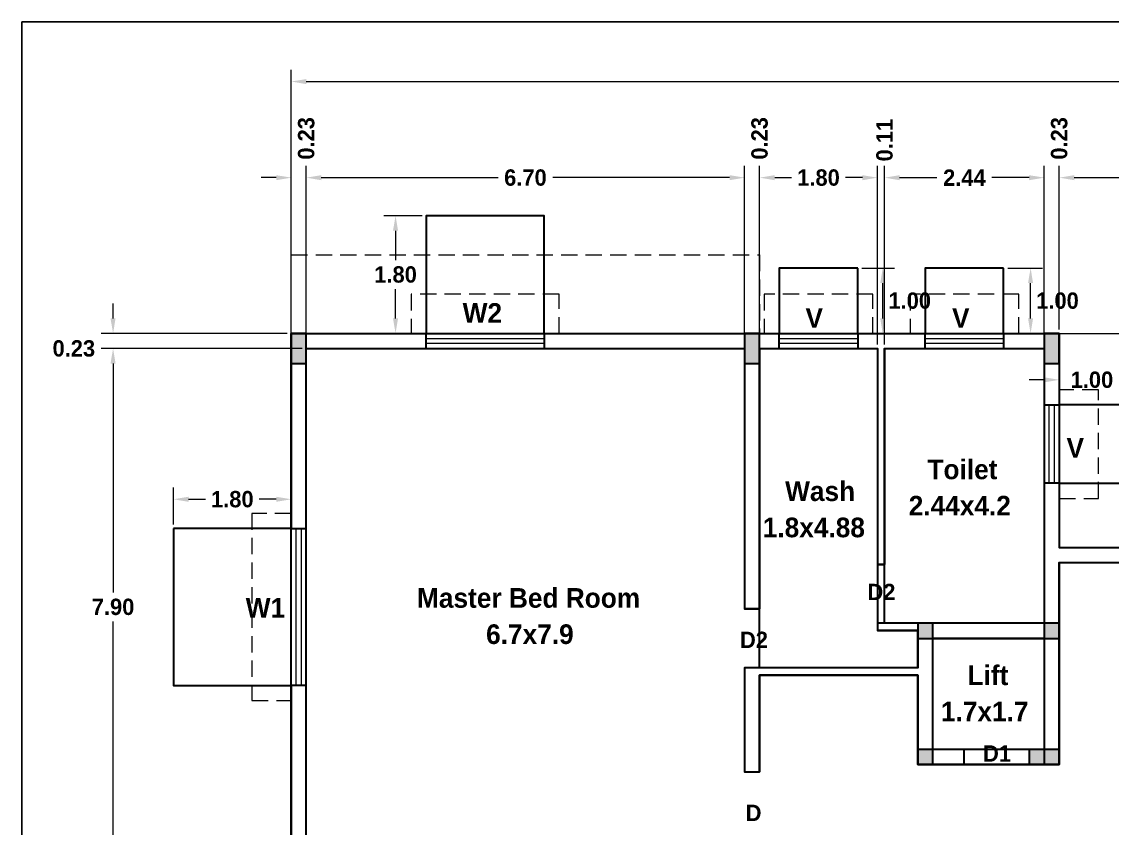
# Model space of a CAD drawing. Header units: metres. Extents: x 596 to 685, y 363 to 505.
# Drawn here: x 601.35 to 618.02, y 456.77 to 469.09 of the extents above; entities that cross this region are included whole.
import ezdxf

# ---------------------------------------------------------------- set-up
doc = ezdxf.new("R2010")
doc.units = ezdxf.units.M
doc.header["$MEASUREMENT"] = 0
doc.linetypes.add('DASHED2', pattern=[0.375, 0.25, -0.125])
for name, color, linetype in [('BLK_1_FLOOR', 63, 'Continuous'), ('BLK_1_FLR_0_ACROOM_1_LIGHT_VENTILATION_1', 1, 'Continuous'), ('BLK_1_FLR_0_ACROOM_1_LIGHT_VENTILATION_2', 1, 'Continuous'), ('BLK_1_FLR_0_BLT_UP_AREA', 1, 'Continuous'), ('BLK_1_FLR_0_CARPET_AREA', 1, 'Continuous'), ('BLK_1_FLR_0_LIFT_1', 30, 'Continuous'), ('BLK_1_FLR_0_ROOF_AREA', 54, 'Continuous'), ('BLK_1_FLR_0_UNITFA_1', 234, 'Continuous'), ('BLK_1_FLR_0_WATER_CLOSET', 3, 'Continuous'), ('BLK_1_FLR_0_WC_BATH', 3, 'Continuous')]:
    doc.layers.add(name, color=color, linetype=linetype)
doc.styles.add('century', font='GOTHICB.TTF')
doc.styles.add('century Bold', font='GOTHICB.TTF', dxfattribs={"height": 9})
doc.dimstyles.get("Standard").update_dxf_attribs({"dimtxt": 0.25, "dimasz": 0.23, "dimexe": 0.18, "dimexo": 0.0625, "dimgap": 0.09, "dimtad": 0, "dimtih": 1, "dimtoh": 1, "dimzin": 0, "dimdsep": 46, "dimtxsty": 'century', "dimcen": 0.09, "dimadec": 0, "dimazin": 0, "dimtfac": 1, "dimtofl": 0, "dimtmove": 0, "dimatfit": 3, "dimfxl": 0, "dimtolj": 1, "dimtzin": 0, "dimlwd": 18, "dimlwe": 5, "dimarcsym": 0})

# ---------------------------------------------------------------- blocks, each defined once
blk = doc.blocks.new('*D36')
at = {"layer": 'BLK_1_FLR_0_ACROOM_1_LIGHT_VENTILATION_1', "color": 0, "lineweight": 5}
for p, q in [((603.671, 461.413), (603.671, 461.977)), ((605.471, 461.413), (605.471, 461.977))]:
    blk.add_line(p, q, dxfattribs=at)
at = {"layer": 'BLK_1_FLR_0_ACROOM_1_LIGHT_VENTILATION_1', "color": 0, "lineweight": 18}
for p, q in [((603.901, 461.797), (604.16, 461.797)), ((605.241, 461.797), (604.982, 461.797))]:
    blk.add_line(p, q, dxfattribs=at)
at = {"layer": 'BLK_1_FLR_0_ACROOM_1_LIGHT_VENTILATION_1', "color": 0, "lineweight": 30}
for points in [[(603.901, 461.835), (603.901, 461.758), (603.671, 461.797)], [(605.241, 461.835), (605.241, 461.758), (605.471, 461.797)]]:
    blk.add_solid(points, dxfattribs=at)
at = {"layer": 'Defpoints', "color": 0, "lineweight": 30}
for p in [(605.471, 461.797), (603.671, 461.351), (605.471, 461.351)]:
    blk.add_point(p, dxfattribs=at)
at = {"layer": 'BLK_1_FLR_0_ACROOM_1_LIGHT_VENTILATION_1', "color": 0, "lineweight": 30, "insert": (604.571, 461.797), "char_height": 0.25, "attachment_point": 5, "style": 'century'}
blk.add_mtext('\\A1;1.80', dxfattribs=at)
blk = doc.blocks.new('*D37')
at = {"layer": 'BLK_1_FLR_0_ACROOM_1_LIGHT_VENTILATION_2', "color": 0, "lineweight": 5}
for p, q in [((607.473, 466.131), (606.886, 466.131)), ((607.473, 464.331), (606.886, 464.331))]:
    blk.add_line(p, q, dxfattribs=at)
at = {"layer": 'BLK_1_FLR_0_ACROOM_1_LIGHT_VENTILATION_2', "color": 0, "lineweight": 18}
for p, q in [((607.066, 465.901), (607.066, 465.452)), ((607.066, 464.561), (607.066, 465.009))]:
    blk.add_line(p, q, dxfattribs=at)
at = {"layer": 'BLK_1_FLR_0_ACROOM_1_LIGHT_VENTILATION_2', "color": 0, "lineweight": 30}
for points in [[(607.027, 465.901), (607.104, 465.901), (607.066, 466.131)], [(607.027, 464.561), (607.104, 464.561), (607.066, 464.331)]]:
    blk.add_solid(points, dxfattribs=at)
at = {"layer": 'Defpoints', "color": 0, "lineweight": 30}
for p in [(607.536, 466.131), (607.066, 464.331), (607.536, 464.331)]:
    blk.add_point(p, dxfattribs=at)
at = {"layer": 'BLK_1_FLR_0_ACROOM_1_LIGHT_VENTILATION_2', "color": 0, "lineweight": 30, "insert": (607.066, 465.231), "char_height": 0.25, "attachment_point": 5, "style": 'century'}
blk.add_mtext('\\A1;1.80', dxfattribs=at)
blk = doc.blocks.new('*D38')
at = {"color": 0, "lineweight": 5}
for p, q in [((614.193, 465.331), (614.693, 465.331)), ((614.193, 464.331), (614.693, 464.331))]:
    blk.add_line(p, q, dxfattribs=at)
at = {"color": 0, "lineweight": 18}
blk.add_line((614.513, 464.561), (614.513, 465.101), dxfattribs=at)
at = {"color": 0, "lineweight": 30}
for points in [[(614.475, 465.101), (614.552, 465.101), (614.513, 465.331)], [(614.475, 464.561), (614.552, 464.561), (614.513, 464.331)]]:
    blk.add_solid(points, dxfattribs=at)
at = {"layer": 'Defpoints', "color": 0, "lineweight": 30}
for p in [(614.131, 465.331), (614.131, 464.331), (614.513, 464.331)]:
    blk.add_point(p, dxfattribs=at)
at = {"color": 0, "lineweight": 30, "insert": (614.925, 464.831), "char_height": 0.25, "attachment_point": 5, "style": 'century'}
blk.add_mtext('\\A1;1.00', dxfattribs=at)
blk = doc.blocks.new('*D39')
at = {"color": 0, "lineweight": 5}
for p, q in [((616.423, 465.331), (616.953, 465.331)), ((616.423, 464.331), (616.953, 464.331))]:
    blk.add_line(p, q, dxfattribs=at)
at = {"color": 0, "lineweight": 18}
blk.add_line((616.773, 464.561), (616.773, 465.101), dxfattribs=at)
at = {"color": 0, "lineweight": 30}
for points in [[(616.734, 465.101), (616.811, 465.101), (616.773, 465.331)], [(616.734, 464.561), (616.811, 464.561), (616.773, 464.331)]]:
    blk.add_solid(points, dxfattribs=at)
at = {"layer": 'Defpoints', "color": 0, "lineweight": 30}
for p in [(616.361, 465.331), (616.361, 464.331), (616.773, 464.331)]:
    blk.add_point(p, dxfattribs=at)
at = {"color": 0, "lineweight": 30, "insert": (617.184, 464.831), "char_height": 0.25, "attachment_point": 5, "style": 'century'}
blk.add_mtext('\\A1;1.00', dxfattribs=at)
blk = doc.blocks.new('*D40')
at = {"color": 0, "lineweight": 5}
for p, q in [((617.211, 463.304), (617.211, 463.802)), ((618.211, 463.304), (618.211, 463.802))]:
    blk.add_line(p, q, dxfattribs=at)
at = {"color": 0, "lineweight": 18}
for p, q in [((616.981, 463.622), (616.751, 463.622)), ((618.441, 463.622), (618.671, 463.622))]:
    blk.add_line(p, q, dxfattribs=at)
at = {"color": 0, "lineweight": 30}
for points in [[(616.981, 463.661), (616.981, 463.584), (617.211, 463.622)], [(618.441, 463.661), (618.441, 463.584), (618.211, 463.622)]]:
    blk.add_solid(points, dxfattribs=at)
at = {"layer": 'Defpoints', "color": 0, "lineweight": 30}
for p in [(618.211, 463.622), (617.211, 463.241), (618.211, 463.241)]:
    blk.add_point(p, dxfattribs=at)
at = {"color": 0, "lineweight": 30, "insert": (617.711, 463.622), "char_height": 0.25, "attachment_point": 5, "style": 'century'}
blk.add_mtext('\\A1;1.00', dxfattribs=at)
blk = doc.blocks.new('*D105')
at = {"color": 0, "lineweight": 5}
for p, q in [((605.471, 464.393), (605.471, 466.892)), ((605.701, 464.393), (605.701, 466.892))]:
    blk.add_line(p, q, dxfattribs=at)
at = {"color": 0, "lineweight": 18}
for p, q in [((605.241, 466.712), (605.011, 466.712)), ((605.931, 466.712), (606.161, 466.712))]:
    blk.add_line(p, q, dxfattribs=at)
at = {"color": 0, "lineweight": 30}
for points in [[(605.241, 466.75), (605.241, 466.673), (605.471, 466.712)], [(605.931, 466.75), (605.931, 466.673), (605.701, 466.712)]]:
    blk.add_solid(points, dxfattribs=at)
at = {"layer": 'Defpoints', "color": 0, "lineweight": 30}
for p in [(605.701, 466.712), (605.471, 464.331), (605.701, 464.331)]:
    blk.add_point(p, dxfattribs=at)
at = {"color": 0, "lineweight": 30, "insert": (605.701, 467.312), "char_height": 0.25, "attachment_point": 5, "rotation": 90, "style": 'century'}
blk.add_mtext('\\A1;0.23', dxfattribs=at)
blk = doc.blocks.new('*D106')
at = {"color": 0, "lineweight": 5}
for p, q in [((605.701, 464.163), (605.701, 466.892)), ((612.401, 464.163), (612.401, 466.892))]:
    blk.add_line(p, q, dxfattribs=at)
at = {"color": 0, "lineweight": 18}
for p, q in [((605.931, 466.712), (608.633, 466.712)), ((612.171, 466.712), (609.469, 466.712))]:
    blk.add_line(p, q, dxfattribs=at)
at = {"color": 0, "lineweight": 30}
for points in [[(605.931, 466.75), (605.931, 466.673), (605.701, 466.712)], [(612.171, 466.75), (612.171, 466.673), (612.401, 466.712)]]:
    blk.add_solid(points, dxfattribs=at)
at = {"layer": 'Defpoints', "color": 0, "lineweight": 30}
for p in [(612.401, 466.712), (605.701, 464.101), (612.401, 464.101)]:
    blk.add_point(p, dxfattribs=at)
at = {"color": 0, "lineweight": 30, "insert": (609.051, 466.712), "char_height": 0.25, "attachment_point": 5, "style": 'century'}
blk.add_mtext('\\A1;6.70', dxfattribs=at)
blk = doc.blocks.new('*D107')
at = {"color": 0, "lineweight": 5}
for p, q in [((612.401, 464.393), (612.401, 466.892)), ((612.631, 464.393), (612.631, 466.892))]:
    blk.add_line(p, q, dxfattribs=at)
at = {"color": 0, "lineweight": 18}
for p, q in [((612.171, 466.712), (611.941, 466.712)), ((612.861, 466.712), (613.091, 466.712))]:
    blk.add_line(p, q, dxfattribs=at)
at = {"color": 0, "lineweight": 30}
for points in [[(612.171, 466.75), (612.171, 466.673), (612.401, 466.712)], [(612.861, 466.75), (612.861, 466.673), (612.631, 466.712)]]:
    blk.add_solid(points, dxfattribs=at)
at = {"layer": 'Defpoints', "color": 0, "lineweight": 30}
for p in [(612.631, 466.712), (612.401, 464.331), (612.631, 464.331)]:
    blk.add_point(p, dxfattribs=at)
at = {"color": 0, "lineweight": 30, "insert": (612.631, 467.312), "char_height": 0.25, "attachment_point": 5, "rotation": 90, "style": 'century'}
blk.add_mtext('\\A1;0.23', dxfattribs=at)
blk = doc.blocks.new('*D108')
at = {"color": 0, "lineweight": 5}
for p, q in [((612.631, 464.163), (612.631, 466.892)), ((614.431, 464.163), (614.431, 466.892))]:
    blk.add_line(p, q, dxfattribs=at)
at = {"color": 0, "lineweight": 18}
for p, q in [((612.861, 466.712), (613.12, 466.712)), ((614.201, 466.712), (613.942, 466.712))]:
    blk.add_line(p, q, dxfattribs=at)
at = {"color": 0, "lineweight": 30}
for points in [[(612.861, 466.75), (612.861, 466.673), (612.631, 466.712)], [(614.201, 466.75), (614.201, 466.673), (614.431, 466.712)]]:
    blk.add_solid(points, dxfattribs=at)
at = {"layer": 'Defpoints', "color": 0, "lineweight": 30}
for p in [(614.431, 466.712), (612.631, 464.101), (614.431, 464.101)]:
    blk.add_point(p, dxfattribs=at)
at = {"color": 0, "lineweight": 30, "insert": (613.531, 466.712), "char_height": 0.25, "attachment_point": 5, "style": 'century'}
blk.add_mtext('\\A1;1.80', dxfattribs=at)
blk = doc.blocks.new('*D109')
at = {"color": 0, "lineweight": 5}
for p, q in [((614.431, 464.163), (614.431, 466.892)), ((614.541, 464.163), (614.541, 466.892))]:
    blk.add_line(p, q, dxfattribs=at)
at = {"color": 0, "lineweight": 18}
for p, q in [((614.201, 466.712), (613.971, 466.712)), ((614.771, 466.712), (615.001, 466.712))]:
    blk.add_line(p, q, dxfattribs=at)
at = {"color": 0, "lineweight": 30}
for points in [[(614.201, 466.75), (614.201, 466.673), (614.431, 466.712)], [(614.771, 466.75), (614.771, 466.673), (614.541, 466.712)]]:
    blk.add_solid(points, dxfattribs=at)
at = {"layer": 'Defpoints', "color": 0, "lineweight": 30}
for p in [(614.541, 466.712), (614.431, 464.101), (614.541, 464.101)]:
    blk.add_point(p, dxfattribs=at)
at = {"color": 0, "lineweight": 30, "insert": (614.541, 467.285), "char_height": 0.25, "attachment_point": 5, "rotation": 90, "style": 'century'}
blk.add_mtext('\\A1;0.11', dxfattribs=at)
blk = doc.blocks.new('*D110')
at = {"color": 0, "lineweight": 5}
for p, q in [((614.541, 464.163), (614.541, 466.892)), ((616.981, 464.163), (616.981, 466.892))]:
    blk.add_line(p, q, dxfattribs=at)
at = {"color": 0, "lineweight": 18}
for p, q in [((614.771, 466.712), (615.339, 466.712)), ((616.751, 466.712), (616.183, 466.712))]:
    blk.add_line(p, q, dxfattribs=at)
at = {"color": 0, "lineweight": 30}
for points in [[(614.771, 466.75), (614.771, 466.673), (614.541, 466.712)], [(616.751, 466.75), (616.751, 466.673), (616.981, 466.712)]]:
    blk.add_solid(points, dxfattribs=at)
at = {"layer": 'Defpoints', "color": 0, "lineweight": 30}
for p in [(616.981, 466.712), (614.541, 464.101), (616.981, 464.101)]:
    blk.add_point(p, dxfattribs=at)
at = {"color": 0, "lineweight": 30, "insert": (615.761, 466.712), "char_height": 0.25, "attachment_point": 5, "style": 'century'}
blk.add_mtext('\\A1;2.44', dxfattribs=at)
blk = doc.blocks.new('*D111')
at = {"color": 0, "lineweight": 5}
for p, q in [((616.981, 464.393), (616.981, 466.892)), ((617.211, 464.393), (617.211, 466.892))]:
    blk.add_line(p, q, dxfattribs=at)
at = {"color": 0, "lineweight": 18}
for p, q in [((616.751, 466.712), (616.521, 466.712)), ((617.441, 466.712), (617.671, 466.712))]:
    blk.add_line(p, q, dxfattribs=at)
at = {"color": 0, "lineweight": 30}
for points in [[(616.751, 466.75), (616.751, 466.673), (616.981, 466.712)], [(617.441, 466.75), (617.441, 466.673), (617.211, 466.712)]]:
    blk.add_solid(points, dxfattribs=at)
at = {"layer": 'Defpoints', "color": 0, "lineweight": 30}
for p in [(617.211, 466.712), (616.981, 464.331), (617.211, 464.331)]:
    blk.add_point(p, dxfattribs=at)
at = {"color": 0, "lineweight": 30, "insert": (617.211, 467.312), "char_height": 0.25, "attachment_point": 5, "rotation": 90, "style": 'century'}
blk.add_mtext('\\A1;0.23', dxfattribs=at)
blk = doc.blocks.new('*D112')
at = {"color": 0, "lineweight": 5}
for p, q in [((617.211, 464.393), (617.211, 466.892)), ((620.611, 464.393), (620.611, 466.892))]:
    blk.add_line(p, q, dxfattribs=at)
at = {"color": 0, "lineweight": 18}
for p, q in [((617.441, 466.712), (618.49, 466.712)), ((620.381, 466.712), (619.332, 466.712))]:
    blk.add_line(p, q, dxfattribs=at)
at = {"color": 0, "lineweight": 30}
for points in [[(617.441, 466.75), (617.441, 466.673), (617.211, 466.712)], [(620.381, 466.75), (620.381, 466.673), (620.611, 466.712)]]:
    blk.add_solid(points, dxfattribs=at)
at = {"layer": 'Defpoints', "color": 0, "lineweight": 30}
for p in [(620.611, 466.712), (617.211, 464.331), (620.611, 464.331)]:
    blk.add_point(p, dxfattribs=at)
at = {"color": 0, "lineweight": 30, "insert": (618.911, 466.712), "char_height": 0.25, "attachment_point": 5, "style": 'century'}
blk.add_mtext('\\A1;3.40', dxfattribs=at)
blk = doc.blocks.new('*D124')
at = {"color": 0, "lineweight": 5}
for p, q in [((605.471, 464.393), (605.471, 468.361)), ((638.291, 464.393), (638.291, 468.361))]:
    blk.add_line(p, q, dxfattribs=at)
at = {"color": 0, "lineweight": 18}
for p, q in [((605.701, 468.181), (621.365, 468.181)), ((638.061, 468.181), (622.397, 468.181))]:
    blk.add_line(p, q, dxfattribs=at)
at = {"color": 0, "lineweight": 30}
for points in [[(605.701, 468.219), (605.701, 468.142), (605.471, 468.181)], [(638.061, 468.219), (638.061, 468.142), (638.291, 468.181)]]:
    blk.add_solid(points, dxfattribs=at)
at = {"layer": 'Defpoints', "color": 0, "lineweight": 30}
for p in [(638.291, 468.181), (605.471, 464.331), (638.291, 464.331)]:
    blk.add_point(p, dxfattribs=at)
at = {"color": 0, "lineweight": 30, "insert": (621.881, 468.181), "char_height": 0.25, "attachment_point": 5, "style": 'century'}
blk.add_mtext('\\A1;32.82', dxfattribs=at)
blk = doc.blocks.new('*D152')
at = {"color": 0, "lineweight": 18}
for p, q in [((602.748, 464.561), (602.748, 464.791)), ((602.748, 463.871), (602.748, 463.641))]:
    blk.add_line(p, q, dxfattribs=at)
at = {"color": 0, "lineweight": 5}
for p, q in [((605.408, 464.331), (602.568, 464.331)), ((605.408, 464.101), (602.568, 464.101))]:
    blk.add_line(p, q, dxfattribs=at)
at = {"color": 0, "lineweight": 30}
for points in [[(602.709, 464.561), (602.786, 464.561), (602.748, 464.331)], [(602.709, 463.871), (602.786, 463.871), (602.748, 464.101)]]:
    blk.add_solid(points, dxfattribs=at)
at = {"layer": 'Defpoints', "color": 0, "lineweight": 30}
for p in [(605.471, 464.331), (602.748, 464.101), (605.471, 464.101)]:
    blk.add_point(p, dxfattribs=at)
at = {"color": 0, "lineweight": 30, "insert": (602.148, 464.101), "char_height": 0.25, "attachment_point": 5, "style": 'century'}
blk.add_mtext('\\A1;0.23', dxfattribs=at)
blk = doc.blocks.new('*D153')
at = {"color": 0, "lineweight": 5}
for p, q in [((605.638, 464.101), (602.568, 464.101)), ((605.638, 456.201), (602.568, 456.201))]:
    blk.add_line(p, q, dxfattribs=at)
at = {"color": 0, "lineweight": 18}
for p, q in [((602.748, 463.871), (602.748, 460.372)), ((602.748, 456.431), (602.748, 459.929))]:
    blk.add_line(p, q, dxfattribs=at)
at = {"color": 0, "lineweight": 30}
for points in [[(602.709, 463.871), (602.786, 463.871), (602.748, 464.101)], [(602.709, 456.431), (602.786, 456.431), (602.748, 456.201)]]:
    blk.add_solid(points, dxfattribs=at)
at = {"layer": 'Defpoints', "color": 0, "lineweight": 30}
for p in [(605.701, 464.101), (602.748, 456.201), (605.701, 456.201)]:
    blk.add_point(p, dxfattribs=at)
at = {"color": 0, "lineweight": 30, "insert": (602.748, 460.151), "char_height": 0.25, "attachment_point": 5, "style": 'century'}
blk.add_mtext('\\A1;7.90', dxfattribs=at)

msp = doc.modelspace()

# ---------------------------------------------------------------- hatches: boundary and pattern name
at = {"lineweight": 30}
h = msp.add_hatch(color=256, dxfattribs=at)
h.dxf.hatch_style = 1
h.paths.add_polyline_path([(605.701, 464.331), (605.471, 464.331), (605.471, 463.871), (605.701, 463.871)])
h = msp.add_hatch(color=256, dxfattribs=at)
h.dxf.hatch_style = 1
h.paths.add_polyline_path([(612.631, 464.331), (612.401, 464.331), (612.401, 463.871), (612.631, 463.871)])
h = msp.add_hatch(color=256, dxfattribs=at)
h.dxf.hatch_style = 1
h.paths.add_polyline_path([(617.211, 464.331), (616.981, 464.331), (616.981, 463.871), (617.211, 463.871)])
h = msp.add_hatch(color=256, dxfattribs=at)
h.dxf.hatch_style = 1
h.paths.add_polyline_path([(615.281, 459.901), (615.051, 459.901), (615.051, 459.671), (615.281, 459.671)])
h = msp.add_hatch(color=256, dxfattribs=at)
h.dxf.hatch_style = 1
h.paths.add_polyline_path([(617.211, 459.901), (616.981, 459.901), (616.981, 459.671), (617.211, 459.671)])
h = msp.add_hatch(color=256, dxfattribs=at)
h.dxf.hatch_style = 1
h.paths.add_polyline_path([(615.281, 457.971), (615.051, 457.971), (615.051, 457.741), (615.281, 457.741)])
h = msp.add_hatch(color=256, dxfattribs=at)
h.dxf.hatch_style = 1
h.paths.add_polyline_path([(617.211, 457.741), (617.211, 457.971), (616.751, 457.971), (616.751, 457.741)])

# ---------------------------------------------------------------- linework, layer by layer
at = {"linetype": 'DASHED2', "lineweight": 9}
for p, q in [((609.566, 464.931), (607.306, 464.931)), ((607.306, 464.931), (607.306, 464.331)), ((609.566, 464.331), (609.566, 464.931)), ((614.361, 464.931), (612.701, 464.931)), ((612.701, 464.931), (612.701, 464.331)), ((614.361, 464.331), (614.361, 464.931)), ((616.591, 464.931), (614.931, 464.931)), ((614.931, 464.931), (614.931, 464.331)), ((616.591, 464.331), (616.591, 464.931)), ((617.811, 463.471), (617.211, 463.471)), ((617.811, 461.811), (617.811, 463.471)), ((617.211, 461.811), (617.811, 461.811)), ((605.471, 461.581), (604.871, 461.581)), ((604.871, 461.581), (604.871, 458.721)), ((604.871, 458.721), (605.471, 458.721))]:
    msp.add_line(p, q, dxfattribs=at)
at = {"lineweight": 30}
for p, q in [((605.471, 464.331), (607.536, 464.331)), ((605.471, 464.331), (605.471, 461.351)), ((607.536, 464.101), (607.536, 464.331)), ((609.336, 464.331), (609.336, 464.101)), ((609.336, 464.331), (612.931, 464.331)), ((612.931, 464.101), (612.931, 464.331)), ((614.131, 464.331), (614.131, 464.101)), ((614.131, 464.331), (615.161, 464.331)), ((615.161, 464.101), (615.161, 464.331)), ((616.361, 464.331), (616.361, 464.101)), ((617.211, 464.331), (617.211, 463.241)), ((605.701, 464.101), (607.536, 464.101)), ((605.701, 461.351), (605.701, 464.101)), ((609.336, 464.101), (612.401, 464.101)), ((612.401, 464.101), (612.401, 460.121)), ((612.631, 464.101), (612.631, 460.121)), ((612.631, 464.101), (612.931, 464.101)), ((614.131, 464.101), (614.431, 464.101)), ((614.431, 464.101), (614.431, 460.801)), ((614.541, 464.101), (614.541, 460.801)), ((614.541, 464.101), (615.161, 464.101)), ((616.361, 464.101), (616.981, 464.101)), ((616.981, 464.101), (616.981, 463.241)), ((616.981, 463.241), (617.211, 463.241)), ((617.211, 462.041), (616.981, 462.041)), ((616.981, 462.041), (616.981, 459.901)), ((617.211, 462.041), (617.211, 461.061)), ((605.471, 461.351), (605.701, 461.351)), ((617.211, 461.061), (620.611, 461.061)), ((614.541, 460.801), (614.431, 460.801)), ((617.211, 460.831), (620.611, 460.831)), ((617.211, 460.831), (617.211, 457.741)), ((612.631, 460.121), (612.401, 460.121)), ((615.101, 459.901), (614.431, 459.901)), ((614.431, 459.901), (614.431, 459.791)), ((616.981, 459.901), (615.051, 459.901)), ((615.051, 459.791), (614.431, 459.791)), ((615.051, 459.221), (615.051, 459.791)), ((615.281, 457.741), (615.281, 459.671)), ((616.981, 459.671), (615.281, 459.671)), ((616.981, 459.671), (616.981, 457.741)), ((615.051, 459.221), (612.401, 459.221)), ((612.401, 459.221), (612.401, 457.631)), ((615.051, 459.111), (612.631, 459.111)), ((612.631, 459.111), (612.631, 457.631)), ((615.051, 457.741), (615.051, 459.111)), ((605.701, 458.951), (605.471, 458.951)), ((605.471, 458.951), (605.471, 455.196)), ((605.701, 456.201), (605.701, 458.951)), ((615.751, 457.971), (615.281, 457.971)), ((615.751, 457.971), (615.751, 457.741)), ((616.981, 457.971), (616.751, 457.971)), ((617.211, 457.741), (615.051, 457.741)), ((612.401, 457.631), (612.631, 457.631))]:
    msp.add_line(p, q, dxfattribs=at)
at = {"lineweight": 9}
for p, q in [((607.536, 464.331), (609.336, 464.331)), ((607.536, 464.255), (609.336, 464.255)), ((612.931, 464.331), (614.131, 464.331)), ((612.931, 464.255), (614.131, 464.255)), ((615.161, 464.331), (616.361, 464.331)), ((615.161, 464.255), (616.361, 464.255)), ((609.336, 464.177), (607.536, 464.177)), ((609.336, 464.101), (607.536, 464.101)), ((614.131, 464.177), (612.931, 464.177)), ((614.131, 464.101), (612.931, 464.101)), ((616.361, 464.177), (615.161, 464.177)), ((616.361, 464.101), (615.161, 464.101)), ((616.981, 462.041), (616.981, 463.241)), ((617.057, 462.041), (617.057, 463.241)), ((617.135, 463.241), (617.135, 462.041)), ((617.211, 463.241), (617.211, 462.041)), ((605.471, 458.951), (605.471, 461.351)), ((605.547, 458.951), (605.547, 461.351)), ((605.625, 461.351), (605.625, 458.951)), ((605.701, 461.351), (605.701, 458.951))]:
    msp.add_line(p, q, dxfattribs=at)
at = {"lineweight": 5}
msp.add_line((617.211, 464.331), (620.611, 464.331), dxfattribs=at)
at = {"linetype": 'DASHED2', "lineweight": 9}
msp.add_lwpolyline([(605.471, 464.331), (605.471, 465.531), (612.631, 465.531), (612.631, 464.331)], dxfattribs=at)
at = {"lineweight": 30}
for points in [[(614.131, 465.331), (612.931, 465.331), (612.931, 464.331), (614.131, 464.331)], [(616.361, 465.331), (615.161, 465.331), (615.161, 464.331), (616.361, 464.331)], [(605.471, 463.871), (605.701, 463.871), (605.701, 464.331), (605.471, 464.331)], [(612.401, 463.871), (612.631, 463.871), (612.631, 464.331), (612.401, 464.331)], [(616.981, 463.871), (617.211, 463.871), (617.211, 464.331), (616.981, 464.331)], [(618.211, 462.041), (618.211, 463.241), (617.211, 463.241), (617.211, 462.041)], [(615.051, 459.671), (615.281, 459.671), (615.281, 459.901), (615.051, 459.901)], [(616.981, 459.671), (617.211, 459.671), (617.211, 459.901), (616.981, 459.901)], [(615.051, 457.741), (615.281, 457.741), (615.281, 457.971), (615.051, 457.971)], [(616.751, 457.971), (616.751, 457.741), (617.211, 457.741), (617.211, 457.971)]]:
    msp.add_lwpolyline(points, close=True, dxfattribs=at)
for points in [[(614.131, 464.331), (615.161, 464.331)], [(605.471, 455.196), (605.471, 458.951)]]:
    msp.add_lwpolyline(points, dxfattribs=at)
at = {"layer": 'BLK_1_FLOOR', "linetype": 'ByBlock'}
msp.add_lwpolyline([(601.353, 469.094), (601.353, 432.796), (644.126, 432.796), (644.126, 469.094)], close=True, dxfattribs=at)
at = {"layer": 'BLK_1_FLR_0_ACROOM_1_LIGHT_VENTILATION_1', "lineweight": 30}
msp.add_lwpolyline([(603.671, 461.351), (603.671, 458.951), (605.471, 458.951), (605.471, 461.351)], close=True, dxfattribs=at)
at = {"layer": 'BLK_1_FLR_0_ACROOM_1_LIGHT_VENTILATION_2', "lineweight": 30}
msp.add_lwpolyline([(607.536, 464.331), (609.336, 464.331), (609.336, 466.131), (607.536, 466.131)], close=True, dxfattribs=at)
at = {"layer": 'BLK_1_FLR_0_BLT_UP_AREA', "color": 1, "lineweight": 30}
msp.add_lwpolyline([(605.471, 440.211), (605.471, 464.331), (617.211, 464.331), (617.211, 461.061), (620.611, 461.061), (620.611, 464.331), (638.291, 464.331), (638.291, 440.211), (632.241, 440.211), (632.241, 434.711), (619.941, 434.711), (619.941, 440.211), (618.731, 440.211), (618.731, 442.801), (612.631, 442.801), (612.631, 440.211), (605.471, 440.211)], dxfattribs=at)
at = {"layer": 'BLK_1_FLR_0_CARPET_AREA', "lineweight": 30}
msp.add_lwpolyline([(605.701, 456.201), (605.701, 464.101), (612.401, 464.101), (612.401, 460.121), (612.631, 460.121), (612.631, 464.101), (614.431, 464.101), (614.431, 460.801), (614.541, 460.801), (614.541, 464.101), (616.981, 464.101), (616.981, 459.901), (614.431, 459.901), (614.431, 459.791), (615.051, 459.791), (615.051, 459.221), (612.401, 459.221), (612.401, 457.631), (612.631, 457.631), (612.631, 459.111), (615.051, 459.111), (615.051, 457.741), (617.211, 457.741), (617.211, 460.831), (620.611, 460.831)], dxfattribs=at)
at = {"layer": 'BLK_1_FLR_0_LIFT_1', "lineweight": 30}
msp.add_lwpolyline([(615.281, 459.671), (616.981, 459.671), (616.981, 457.971), (615.281, 457.971)], close=True, dxfattribs=at)
at = {"layer": 'BLK_1_FLR_0_ROOF_AREA', "lineweight": 9}
msp.add_lwpolyline([(605.471, 440.211), (605.471, 464.331), (617.211, 464.331), (617.211, 461.061), (620.611, 461.061), (620.611, 464.331), (638.291, 464.331), (638.291, 440.211), (632.241, 440.211), (632.241, 434.711), (619.941, 434.711), (619.941, 440.211), (618.731, 440.211), (618.731, 442.801), (612.631, 442.801), (612.631, 440.211), (605.471, 440.211)], dxfattribs=at)
at = {"layer": 'BLK_1_FLR_0_UNITFA_1', "color": 234, "lineweight": 30}
msp.add_lwpolyline([(605.471, 440.211), (605.471, 464.331), (617.211, 464.331), (617.211, 461.061), (620.611, 461.061), (620.611, 464.331), (638.291, 464.331), (638.291, 440.211), (632.241, 440.211), (632.241, 434.711), (619.941, 434.711), (619.941, 440.211), (618.731, 440.211), (618.731, 442.801), (612.631, 442.801), (612.631, 440.211), (605.471, 440.211)], dxfattribs=at)
at = {"layer": 'BLK_1_FLR_0_WATER_CLOSET', "lineweight": 30}
msp.add_lwpolyline([(612.631, 464.101), (614.431, 464.101), (614.431, 459.791), (615.051, 459.791), (615.051, 459.221), (612.631, 459.221), (612.631, 464.101)], dxfattribs=at)
at = {"layer": 'BLK_1_FLR_0_WC_BATH', "lineweight": 30}
msp.add_lwpolyline([(614.541, 464.101), (616.981, 464.101), (616.981, 459.901), (614.541, 459.901)], close=True, dxfattribs=at)

# ---------------------------------------------------------------- texts
at = {"style": 'century Bold'}
for s, height, p in [('W2', 0.3, (608.092, 464.494)), ('V', 0.3, (613.332, 464.417)), ('V', 0.3, (615.572, 464.417)), ('V', 0.3, (617.322, 462.432)), ('Toilet', 0.3, (615.196, 462.103)), ('Wash', 0.3, (613.021, 461.77)), ('2.44x4.2', 0.3, (614.91, 461.549)), ('1.8x4.88', 0.3, (612.679, 461.216)), ('Master Bed Room', 0.3, (607.394, 460.139)), ('D2', 0.25, (614.279, 460.255)), ('W1', 0.3, (604.776, 459.987)), ('6.7x7.9', 0.3, (608.45, 459.585)), ('D2', 0.25, (612.331, 459.523)), ('Lift', 0.3, (615.809, 458.957)), ('1.7x1.7', 0.3, (615.402, 458.403)), ('D1', 0.25, (616.046, 457.787)), ('D', 0.25, (612.418, 456.879))]:
    msp.add_text(s, height=height, dxfattribs=at).set_placement(p)

# ---------------------------------------------------------------- dimensions: what is measured, and where the dimension line sits
at = {"lineweight": 30}
for base, p1, p2, picture, middle in [((638.291, 468.181), (605.471, 464.331), (638.291, 464.331), '*D124', (621.881, 468.181)), ((612.401, 466.712), (605.701, 464.101), (612.401, 464.101), '*D106', (609.051, 466.712)), ((614.431, 466.712), (612.631, 464.101), (614.431, 464.101), '*D108', (613.531, 466.712)), ((616.981, 466.712), (614.541, 464.101), (616.981, 464.101), '*D110', (615.761, 466.712)), ((620.611, 466.712), (617.211, 464.331), (620.611, 464.331), '*D112', (618.911, 466.712)), ((618.211, 463.622), (617.211, 463.241), (618.211, 463.241), '*D40', (617.711, 463.622))]:
    dim = msp.add_linear_dim(base=base, p1=p1, p2=p2, dimstyle='Standard', dxfattribs=at)
    dim.commit()
    dim.dimension.update_dxf_attribs({"geometry": picture, "text_midpoint": middle})
for base, p1, p2, picture, middle in [((605.701, 466.712), (605.471, 464.331), (605.701, 464.331), '*D105', (605.701, 467.312)), ((612.631, 466.712), (612.401, 464.331), (612.631, 464.331), '*D107', (612.631, 467.312)), ((614.541, 466.712), (614.431, 464.101), (614.541, 464.101), '*D109', (614.541, 467.285)), ((617.211, 466.712), (616.981, 464.331), (617.211, 464.331), '*D111', (617.211, 467.312))]:
    dim = msp.add_linear_dim(base=base, p1=p1, p2=p2, dimstyle='Standard', override={"dimjust": 4}, dxfattribs=at)
    dim.commit()
    dim.dimension.update_dxf_attribs({"geometry": picture, "text_midpoint": middle})
for base, p1, p2, override, picture, middle in [((614.513, 464.331), (614.131, 465.331), (614.131, 464.331), {"dimtad": 2, "dimjust": 1}, '*D38', (614.925, 464.831)), ((616.773, 464.331), (616.361, 465.331), (616.361, 464.331), {"dimtad": 2, "dimjust": 1}, '*D39', (617.184, 464.831)), ((602.748, 464.101), (605.471, 464.331), (605.471, 464.101), {"dimjust": 4}, '*D152', (602.148, 464.101))]:
    dim = msp.add_linear_dim(base=base, p1=p1, p2=p2, angle=90, dimstyle='Standard', override=override, dxfattribs=at)
    dim.commit()
    dim.dimension.update_dxf_attribs({"geometry": picture, "text_midpoint": middle})
dim = msp.add_linear_dim(base=(602.748, 456.201), p1=(605.701, 464.101), p2=(605.701, 456.201), angle=90, dimstyle='Standard', dxfattribs=at)
dim.commit()
dim.dimension.update_dxf_attribs({"geometry": '*D153', "text_midpoint": (602.748, 460.151)})
at = {"layer": 'BLK_1_FLR_0_ACROOM_1_LIGHT_VENTILATION_1', "color": 232, "lineweight": 30}
dim = msp.add_linear_dim(base=(605.471, 461.797), p1=(603.671, 461.351), p2=(605.471, 461.351), dimstyle='Standard', dxfattribs=at)
dim.commit()
dim.dimension.update_dxf_attribs({"geometry": '*D36', "text_midpoint": (604.571, 461.797)})
at = {"layer": 'BLK_1_FLR_0_ACROOM_1_LIGHT_VENTILATION_2', "color": 232, "lineweight": 30}
dim = msp.add_linear_dim(base=(607.066, 464.331), p1=(607.536, 466.131), p2=(607.536, 464.331), angle=90, dimstyle='Standard', dxfattribs=at)
dim.commit()
dim.dimension.update_dxf_attribs({"geometry": '*D37', "text_midpoint": (607.066, 465.231)})

doc.saveas('drawing.dxf')
